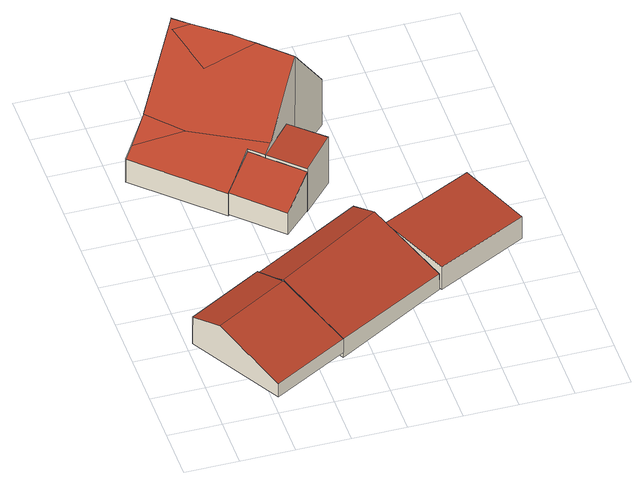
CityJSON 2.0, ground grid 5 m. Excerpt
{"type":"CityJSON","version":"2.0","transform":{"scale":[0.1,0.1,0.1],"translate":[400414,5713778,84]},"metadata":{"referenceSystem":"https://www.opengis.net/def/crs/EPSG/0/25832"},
"CityObjects":{
"building1":{"type":"Building","attributes":{"name":"05913000705900101 005","LoD1_datenquelleDachhoehe":"1000","LoD1_bezugspunktDach":"2200","GebaeudeHoehe":3.8,"LoD1_AnlassartAlkis":300500,"LoD1_datenquelleBodenhoehe":"1000","LoD1_datenquelleLage":"1000","LoD2_datenquelleBodenhoehe":"1000","LoD2_datenquelleDachhoehe":"1000","LoD2_datenquelleLage":"1000","LoD2_FFDatum":"2020-02-06","LoD3_datenquelleBodenhoehe":"1000","LoD3_datenquelleDachhoehe":"1000","LoD3_datenquelleLage":"1000","LoD3_FFDatum":"2019-10-16","LoD3_FirstGenerationBy":"Hochschule Niederrhein, iPattern Institut, 2019","roofType":"1000","measuredHeight":3.8,"storeysAboveGround":0},"address":[{"locality":"Dortmund","thoroughfareNumber":"101","thoroughfareName":"Bönninghauser Straße"}],"geometry":[{"type":"MultiSurface","lod":"2","boundaries":[[[0,1,2,3]],[[2,4,5,3]],[[6,7,8,9,10,11]],[[11,4,2,1,7]],[[7,1,0,8]],[[8,0,3,5,10]],[[10,5,4,11]]],"semantics":{"surfaces":[{"type":"RoofSurface"},{"type":"GroundSurface"},{"type":"WallSurface"}],"values":[0,0,1,2,2,2,2]}}]},
"building2":{"type":"Building","attributes":{"name":"05913000705900101 006","LoD1_datenquelleDachhoehe":"1000","LoD1_bezugspunktDach":"2200","GebaeudeHoehe":4.5,"LoD1_AnlassartAlkis":300500,"LoD1_datenquelleBodenhoehe":"1000","LoD1_datenquelleLage":"1000","LoD2_datenquelleBodenhoehe":"1000","LoD2_datenquelleDachhoehe":"1000","LoD2_datenquelleLage":"1000","LoD2_FFDatum":"2020-02-06","LoD3_datenquelleBodenhoehe":"1000","LoD3_datenquelleDachhoehe":"1000","LoD3_datenquelleLage":"1000","LoD3_FFDatum":"2019-10-16","LoD3_FirstGenerationBy":"Hochschule Niederrhein, iPattern Institut, 2019","roofType":"9999","measuredHeight":4.5,"storeysAboveGround":0},"address":[{"locality":"Dortmund","thoroughfareNumber":"101","thoroughfareName":"Bönninghauser Straße"}],"geometry":[{"type":"MultiSurface","lod":"2","boundaries":[[[1,12,13,14]],[[15,16,14,13]],[[17,18,19,20,21,22]],[[22,15,13,12,18]],[[18,12,1,19]],[[19,1,14,16,21]],[[21,16,15,22]]],"semantics":{"surfaces":[{"type":"RoofSurface"},{"type":"GroundSurface"},{"type":"WallSurface"}],"values":[0,0,1,2,2,2,2]}}]},
"building3":{"type":"Building","attributes":{"name":"05913000705900101 004","LoD1_datenquelleDachhoehe":"1000","LoD1_bezugspunktDach":"2200","GebaeudeHoehe":4.4,"LoD1_AnlassartAlkis":300500,"LoD1_datenquelleBodenhoehe":"1000","LoD1_datenquelleLage":"1000","LoD2_datenquelleBodenhoehe":"1000","LoD2_datenquelleDachhoehe":"1000","LoD2_datenquelleLage":"1000","LoD2_FFDatum":"2020-02-06","LoD3_datenquelleBodenhoehe":"1000","LoD3_datenquelleDachhoehe":"1000","LoD3_datenquelleLage":"1000","LoD3_FFDatum":"2019-10-16","LoD3_FirstGenerationBy":"Hochschule Niederrhein, iPattern Institut, 2019","roofType":"2100","measuredHeight":4.4,"storeysAboveGround":0},"address":[{"locality":"Dortmund","thoroughfareNumber":"101","thoroughfareName":"Bönninghauser Straße"}],"geometry":[{"type":"MultiSurface","lod":"2","boundaries":[[[23,24,25,26,27]],[[28,29,30,31,32]],[[31,27,26,32]],[[32,26,25,24,29]],[[29,24,23,30]],[[30,23,27,31]]],"semantics":{"surfaces":[{"type":"RoofSurface"},{"type":"GroundSurface"},{"type":"WallSurface"}],"values":[0,1,2,2,2,2]}}]},
"building4":{"type":"Building","attributes":{"name":"05913000705900101 001","LoD1_datenquelleDachhoehe":"1000","LoD1_bezugspunktDach":"2200","GebaeudeHoehe":12,"LoD1_AnlassartAlkis":300500,"LoD1_datenquelleBodenhoehe":"1000","LoD1_datenquelleLage":"1000","LoD2_datenquelleBodenhoehe":"1000","LoD2_datenquelleDachhoehe":"1000","LoD2_datenquelleLage":"1000","LoD2_FFDatum":"2020-02-06","LoD3_datenquelleBodenhoehe":"1000","LoD3_datenquelleDachhoehe":"1000","LoD3_datenquelleLage":"1000","LoD3_FFDatum":"2019-10-16","LoD3_FirstGenerationBy":"Hochschule Niederrhein, iPattern Institut, 2019","roofType":"9999","measuredHeight":12,"storeysAboveGround":0},"address":[{"locality":"Dortmund","thoroughfareNumber":"101","thoroughfareName":"Bönninghauser Straße"}],"geometry":[{"type":"MultiSurface","lod":"2","boundaries":[[[33,34,35,36,37,38,39,40,41,42,43,44,45]],[[46,40,39,38,47,48,49,50]],[[51,52,53,54,55,35,34]],[[56,49,48,57,58,44,43]],[[33,59,51,34]],[[41,40,46,50,49,56,43,42]],[[60,61,62,63,64,65,66,67,68,69,70,71,72,73,74,75]],[[64,58,57,48,47,67]],[[67,47,38,68]],[[68,38,37,36,35,55,72]],[[72,55,54,73]],[[73,54,53,74]],[[74,53,52,75]],[[75,52,51,59,33,45,44,58,64]],[[50,49,50,46]],[[76,46,40,77]]],"semantics":{"surfaces":[{"type":"RoofSurface"},{"type":"GroundSurface"},{"type":"WallSurface"}],"values":[0,0,0,0,0,0,1,2,2,2,2,2,2,2,2,2]}}]},
"building5":{"type":"Building","attributes":{"name":"05913000705900101 003","LoD1_datenquelleDachhoehe":"1000","LoD1_bezugspunktDach":"2200","GebaeudeHoehe":5.1,"LoD1_AnlassartAlkis":300500,"LoD1_datenquelleBodenhoehe":"1000","LoD1_datenquelleLage":"1000","LoD2_datenquelleBodenhoehe":"1000","LoD2_datenquelleDachhoehe":"1000","LoD2_datenquelleLage":"1000","LoD2_FFDatum":"2020-02-06","LoD3_datenquelleBodenhoehe":"1000","LoD3_datenquelleDachhoehe":"1000","LoD3_datenquelleLage":"1000","LoD3_FFDatum":"2019-10-16","LoD3_FirstGenerationBy":"Hochschule Niederrhein, iPattern Institut, 2019","roofType":"1000","measuredHeight":5.1,"storeysAboveGround":0},"address":[{"locality":"Dortmund","thoroughfareNumber":"101","thoroughfareName":"Bönninghauser Straße"}],"geometry":[{"type":"MultiSurface","lod":"2","boundaries":[[[78,79,55,80]],[[81,82,83,84]],[[83,80,55,84]],[[84,55,79,81]],[[81,79,78,82]],[[82,78,80,83]]],"semantics":{"surfaces":[{"type":"RoofSurface"},{"type":"GroundSurface"},{"type":"WallSurface"}],"values":[0,1,2,2,2,2]}}]},
"building6":{"type":"Building","attributes":{"name":"05913000705900101 007","LoD1_datenquelleDachhoehe":"1000","LoD1_bezugspunktDach":"2200","GebaeudeHoehe":3.4,"LoD1_AnlassartAlkis":300500,"LoD1_datenquelleBodenhoehe":"1000","LoD1_datenquelleLage":"1000","LoD2_datenquelleBodenhoehe":"1000","LoD2_datenquelleDachhoehe":"1000","LoD2_datenquelleLage":"1000","LoD2_FFDatum":"2020-02-06","LoD3_datenquelleBodenhoehe":"1000","LoD3_datenquelleDachhoehe":"1000","LoD3_datenquelleLage":"1000","LoD3_FFDatum":"2019-10-16","LoD3_FirstGenerationBy":"Hochschule Niederrhein, iPattern Institut, 2019","roofType":"1000","measuredHeight":3.4,"storeysAboveGround":0},"address":[{"locality":"Dortmund","thoroughfareNumber":"101","thoroughfareName":"Bönninghauser Straße"}],"geometry":[{"type":"MultiSurface","lod":"2","boundaries":[[[85,86,87,88]],[[89,90,91,92]],[[91,88,87,92]],[[92,87,86,89]],[[89,86,85,90]],[[90,85,88,91]]],"semantics":{"surfaces":[{"type":"RoofSurface"},{"type":"GroundSurface"},{"type":"WallSurface"}],"values":[0,1,2,2,2,2]}}]}
},
"vertices":[
[52,7,35],[122,46,35],[87,108,58],[18,68,58],[72,135,50],[2,95,50],[87,108,20],[122,46,20],[52,7,20],[18,68,20],[2,95,20],[72,135,20],
[226,106,32],[188,172,57],[87,108,59],[176,194,48],[72,135,48],[188,172,14],[226,106,14],[122,46,14],[87,108,14],[72,135,14],[176,194,14],
[122,209,41],[147,234,61],[118,262,61],[106,274,61],[81,249,41],[118,262,17],[147,234,17],[122,209,17],[81,249,17],[106,274,17],
[33,340,67],[62,313,63],[125,269,70],[126,270,71],[146,291,111],[157,303,132],[140,318,133],[130,327,134],[86,337,108],[68,371,128],[83,366,135],[69,378,135],[69,377,135],[123,333,134],[192,338,67],[137,391,67],[112,343,135],[115,340,135],[17,324,48],[10,317,41],[81,249,40],[106,274,64],[118,262,64],[106,347,135],[137,392,67],[109,419,62],[33,340,66],[17,324,15],[33,340,15],[69,377,15],[69,378,15],[109,419,15],[137,392,15],[137,391,15],[192,338,15],[157,303,15],[146,291,15],[126,270,15],[125,269,15],[118,262,15],[106,274,15],[81,249,15],[10,317,15],[123,333,15],[130,327,15],
[175,264,68],[146,291,68],[147,234,64],[146,291,16],[175,264,16],[147,234,16],[118,262,16],
[230,112,34],[315,155,33],[284,215,41],[198,172,42],[315,155,8],[230,112,8],[198,172,8],[284,215,8]
]}
